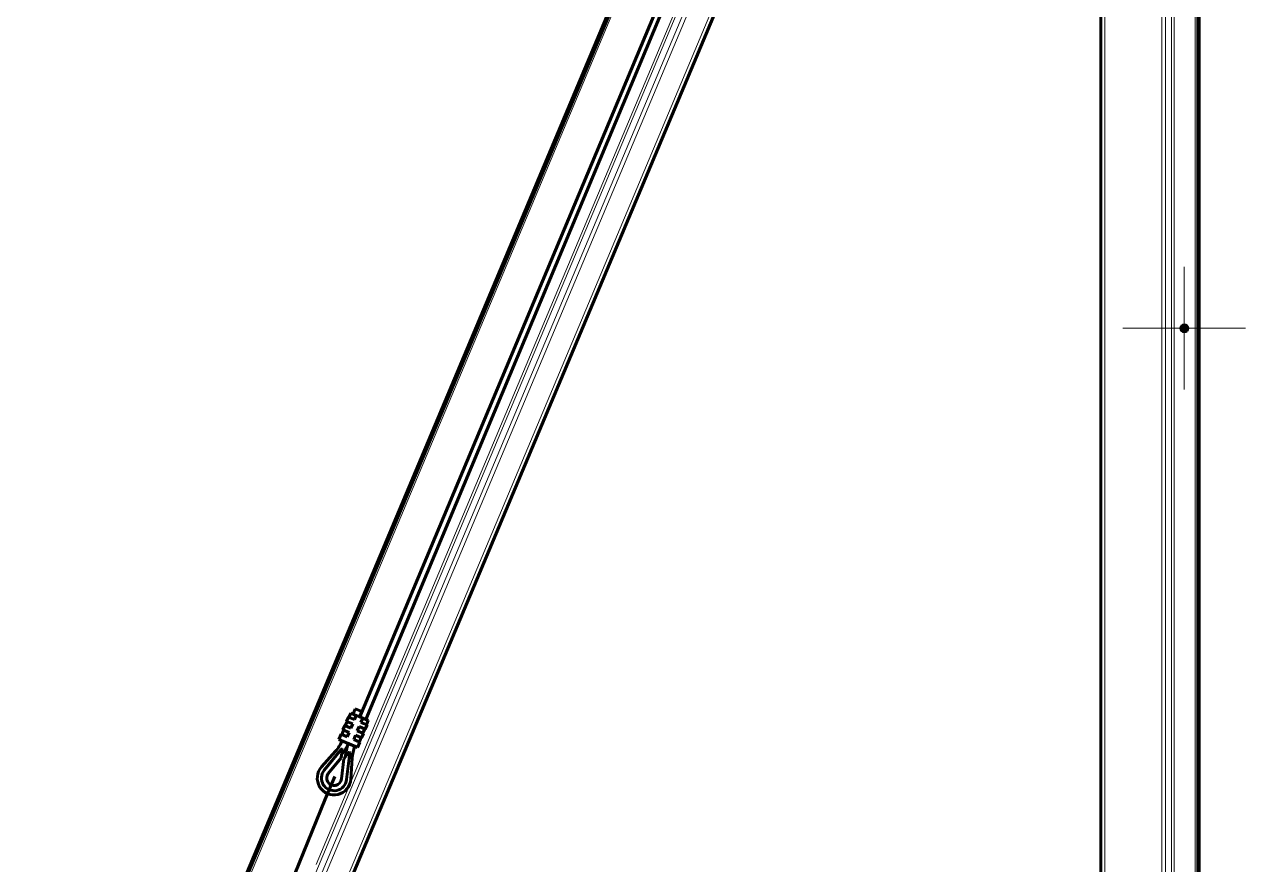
# Model space of a CAD drawing. Header units: millimetres. Extents: x 0 to 594, y 0 to 420.
# Drawn here: x 296.54 to 338.73, y 105.67 to 134.7 of the extents above; entities that cross this region are included whole.
import ezdxf

# ---------------------------------------------------------------- set-up
doc = ezdxf.new("R2010")
doc.units = ezdxf.units.MM
for name, pattern in [('K5LT_AXLED', [19.5, 15, -1.5, 1.5, -1.5]), ('K5LT_BASIC', [0]), ('K5LT_DASHED', [6, 4, -2]), ('K5LT_THIN', [0])]:
    doc.linetypes.add(name, pattern=pattern)
doc.layers.add('Системный слой', color=7, linetype='Continuous')

# ---------------------------------------------------------------- blocks, each defined once
blk = doc.blocks.new('U627')
at = {"layer": 'Системный слой', "color": 30, "linetype": 'K5LT_AXLED', "lineweight": 18, "true_color": 0xff8000}
for q in [(336.613, 126.32), (334.493, 124.2), (336.613, 122.08), (338.733, 124.2)]:
    blk.add_line((336.613, 124.2), q, dxfattribs=at)
blk = doc.blocks.new('U626')
at = {"layer": 'Системный слой', "color": 5, "linetype": 'K5LT_BASIC', "lineweight": 60, "true_color": 0x0000ff}
for radius in [0.12, 0.03]:
    blk.add_circle((336.613, 124.2), radius, dxfattribs=at)
at = {"layer": 'Системный слой'}
blk.add_blockref('U627', (0, 0), dxfattribs=at)
blk = doc.blocks.new('U632')
at = {"layer": 'Системный слой', "color": 5, "linetype": 'K5LT_BASIC', "lineweight": 60, "true_color": 0x0000ff}
for p, q in [((296.537, 86.983), (330.283, 167.262)), ((330.238, 167.281), (298.197, 91.056)), ((332.665, 164.28), (301.513, 90.169))]:
    blk.add_line(p, q, dxfattribs=at)
at = {"layer": 'Системный слой', "color": 7, "linetype": 'K5LT_THIN', "lineweight": 18}
for p, q in [((330.366, 167.223), (298.352, 91.063)), ((331.496, 164.618), (306.602, 105.397)), ((331.423, 164.678), (306.618, 105.667)), ((331.66, 164.482), (299.714, 88.483)), ((331.77, 164.39), (299.813, 88.364)), ((332.513, 164.28), (300.337, 87.732))]:
    blk.add_line(p, q, dxfattribs=at)

msp = doc.modelspace()

# ---------------------------------------------------------------- linework, layer by layer
at = {"layer": 'Системный слой', "color": 5, "linetype": 'K5LT_BASIC', "lineweight": 60, "true_color": 0x0000ff}
for p, q in [((330.27288, 163.62049), (308.12355, 110.77208)), ((308.33907, 110.68175), (330.43577, 163.55203)), ((333.7326, 163.60038), (333.7326, 88.80038)), ((337.0846, 159.6018), (337.0846, 91.33925)), ((337.1326, 159.59624), (337.1326, 91.29918)), ((307.89348, 110.86851), (307.97078, 111.05296)), ((308.19213, 110.96019), (307.97078, 111.05296)), ((307.62493, 110.4606), (307.68678, 110.60817)), ((307.73018, 110.76346), (307.66833, 110.6159)), ((307.66833, 110.6159), (307.88046, 110.52699)), ((307.73018, 110.76346), (307.9423, 110.67456)), ((307.74863, 110.75573), (307.81047, 110.90329)), ((307.81047, 110.90329), (308.00415, 110.82212)), ((308.00415, 110.82212), (307.9423, 110.67456)), ((308.00415, 110.82212), (308.10597, 110.77945)), ((308.10597, 110.77945), (308.12368, 110.77203)), ((308.11482, 110.77574), (308.19213, 110.96019)), ((308.12368, 110.77203), (308.2255, 110.72935)), ((308.2255, 110.72935), (308.16365, 110.58179)), ((308.16365, 110.58179), (308.37577, 110.49289)), ((308.2255, 110.72935), (308.41917, 110.64818)), ((308.35733, 110.50062), (308.41917, 110.64818)), ((307.4828, 110.1732), (307.40549, 109.98875)), ((307.4828, 110.1732), (307.69492, 110.0843)), ((307.50124, 110.16547), (307.56309, 110.31304)), ((307.60649, 110.46833), (307.54464, 110.32077)), ((307.54464, 110.32077), (307.75677, 110.23187)), ((307.60649, 110.46833), (307.81861, 110.37943)), ((307.75677, 110.23187), (307.69492, 110.0843)), ((307.88046, 110.52699), (307.81861, 110.37943)), ((307.97811, 110.1391), (307.91627, 109.99153)), ((307.97811, 110.1391), (308.19024, 110.05019)), ((308.1018, 110.43422), (308.03996, 110.28666)), ((308.03996, 110.28666), (308.25208, 110.19776)), ((308.1018, 110.43422), (308.31393, 110.34532)), ((308.25208, 110.19776), (308.19024, 110.05019)), ((308.23364, 110.20549), (308.29548, 110.35305)), ((308.37577, 110.49289), (308.31393, 110.34532)), ((307.40549, 109.98875), (308.05108, 109.71817)), ((307.73702, 109.8498), (307.65971, 109.66535)), ((307.73714, 109.84975), (307.83896, 109.80708)), ((307.83896, 109.80708), (308.03264, 109.72591)), ((307.91627, 109.99153), (308.12839, 109.90263)), ((308.12839, 109.90263), (308.05108, 109.71817)), ((308.10994, 109.91036), (308.17179, 110.05792)), ((306.80423, 109.04185), (307.28913, 109.58372)), ((306.89936, 108.93145), (307.48779, 109.64915)), ((307.03856, 108.81732), (307.48423, 109.36089)), ((307.48354, 109.38313), (307.52302, 109.63335)), ((307.57408, 109.32259), (307.49052, 108.62466)), ((307.5906, 109.33749), (307.74379, 109.53924)), ((307.77957, 109.52476), (307.66924, 108.60326)), ((307.8616, 109.34379), (307.81526, 108.61812)), ((306.92757, 107.92354), (307.26008, 108.71469)), ((305.51621, 104.45594), (306.92671, 107.92173)), ((306.92757, 107.92354), (306.92671, 107.92173))]:
    msp.add_line(p, q, dxfattribs=at)
at = {"layer": 'Системный слой', "color": 7, "linetype": 'K5LT_THIN', "lineweight": 18}
for p, q in [((333.8726, 163.60038), (333.8726, 88.80038)), ((335.8337, 163.60038), (335.8337, 88.80038)), ((335.97069, 163.60038), (335.97069, 88.80038)), ((336.26471, 161.04038), (336.26471, 91.36038)), ((336.17469, 160.35176), (336.17469, 92.049)), ((336.9926, 159.61444), (336.9926, 91.36038))]:
    msp.add_line(p, q, dxfattribs=at)
at = {"layer": 'Системный слой', "color": 7, "linetype": 'K5LT_DASHED', "lineweight": 18}
for p, q in [((307.60649, 110.46833), (307.66833, 110.6159)), ((307.73018, 110.76346), (307.79203, 110.91102)), ((308.37577, 110.49289), (308.43762, 110.64045)), ((307.4828, 110.1732), (307.54464, 110.32077)), ((308.25208, 110.19776), (308.31393, 110.34532)), ((308.12839, 109.90263), (308.19024, 110.05019))]:
    msp.add_line(p, q, dxfattribs=at)
at = {"layer": 'Системный слой', "color": 5, "linetype": 'K5LT_BASIC', "lineweight": 60, "true_color": 0x0000ff}
for centre, radius, start, end in [((306.33528, 110.43728), 1.28, 318.175503, 337.260927), ((306.33528, 110.43728), 1.52, 319.715038, 337.260927), ((309.139, 109.26222), 1.52, 157.260927, 175.517153), ((309.139, 109.26222), 1.28, 157.260927, 176.346351), ((307.54281, 109.37378), 0.06, 171.035445, 192.383623), ((307.50326, 109.63646), 0.02, 50.652075, 140.652075), ((307.50326, 109.63646), 0.02, 351.035445, 50.652075), ((307.54281, 109.37378), 0.06, 301.440937, 322.789115), ((307.75972, 109.52714), 0.02, 83.172485, 142.789115), ((307.75972, 109.52714), 0.02, 353.172485, 83.172485), ((307.23644, 108.65508), 0.58, 138.175503, 356.346351), ((307.23644, 108.65508), 0.43589, 140.652075, 353.172485), ((307.23644, 108.65508), 0.25589, 140.652075, 353.172485)]:
    msp.add_arc(centre, radius, start, end, dxfattribs=at)

# ---------------------------------------------------------------- block references
at = {"layer": 'Системный слой'}
for name in ['U632', 'U626']:
    msp.add_blockref(name, (0, 0), dxfattribs=at)

doc.saveas('drawing.dxf')
